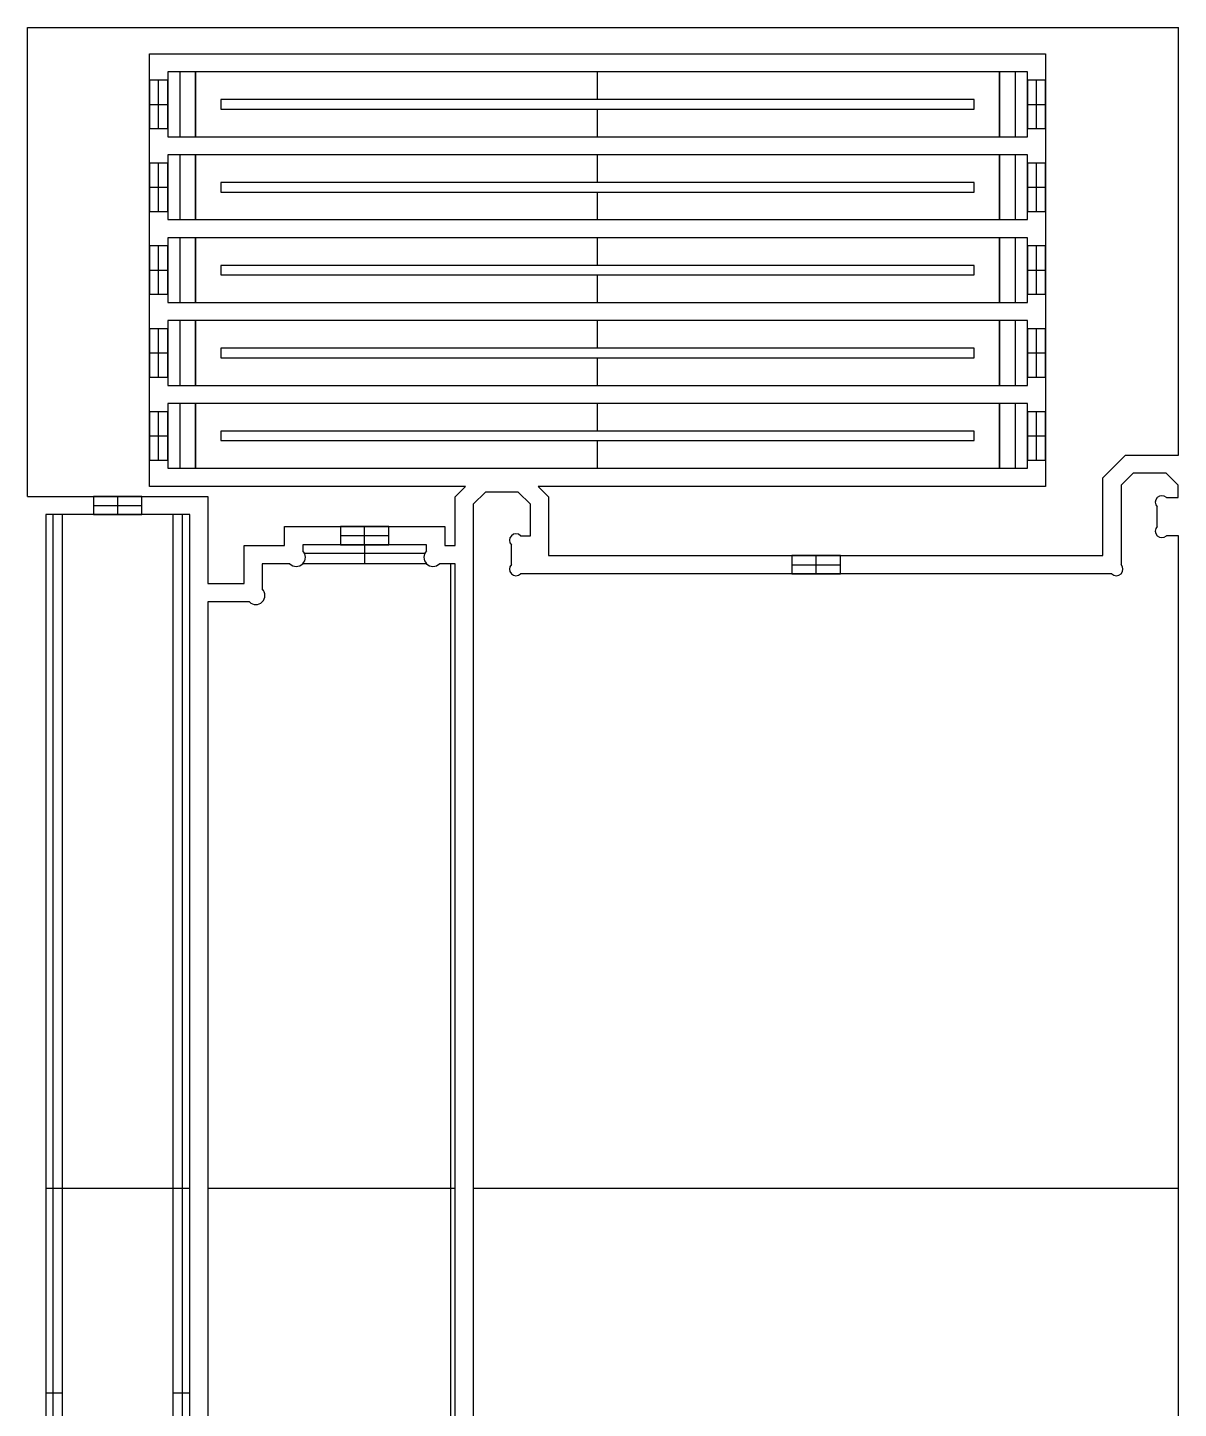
# Model space of a CAD drawing. Extents: x 0 to 96, y 0 to 48.
# Drawn here: x 0 to 23.78, y 19.45 to 48 of the extents above; entities that cross this region are included whole.
import ezdxf

# ---------------------------------------------------------------- set-up
doc = ezdxf.new("R2010")
doc.units = 0
doc.header["$MEASUREMENT"] = 0
doc.layers.add('3D_NESTING', color=18, linetype='CONTINUOUS')

msp = doc.modelspace()

# ---------------------------------------------------------------- linework, layer by layer
at = {"layer": '3D_NESTING'}
for p, q in [((0, 48), (0, 48, -0.738)), ((0, 48), (23.779, 48)), ((0, 48, -0.738), (23.779, 48, -0.738)), ((0, 38.308), (0, 48)), ((0, 38.308, -0.738), (0, 48, -0.738)), ((0, 38.308, -0.369), (0, 48, -0.369)), ((0, 48, -0.369), (23.779, 48, -0.369)), ((23.779, 48), (23.779, 48, -0.738)), ((23.779, 39.164), (23.779, 48)), ((23.779, 39.164, -0.738), (23.779, 48, -0.738)), ((23.779, 39.164, -0.369), (23.779, 48, -0.369)), ((2.52, 47.458), (2.52, 47.458, -0.738)), ((2.52, 38.515), (2.52, 47.458)), ((2.52, 47.458), (21.035, 47.458)), ((2.52, 47.458, -0.738), (21.035, 47.458, -0.738)), ((2.52, 46.913, -0.738), (2.52, 47.458, -0.738)), ((2.52, 38.515, -0.369), (2.52, 47.458, -0.369)), ((2.52, 47.458, -0.369), (21.035, 47.458, -0.369)), ((11.778, 47.458), (11.778, 47.458, -0.738)), ((21.035, 47.458), (21.035, 47.458, -0.738)), ((21.035, 47.458), (21.035, 38.515)), ((21.035, 47.458, -0.738), (21.035, 46.913, -0.738)), ((21.035, 47.458, -0.369), (21.035, 38.515, -0.369)), ((2.52, 46.913, -0.738), (2.52, 45.913, -0.738)), ((2.895, 46.913, -0.738), (2.52, 46.913, -0.738)), ((2.895, 46.913, -0.613), (2.52, 46.913, -0.613)), ((2.52, 46.913, -0.613), (2.52, 45.913, -0.613)), ((2.52, 46.913, -0.738), (2.52, 46.913, -0.613)), ((2.895, 46.913, -0.675), (2.52, 46.913, -0.675)), ((2.707, 46.913, -0.738), (2.707, 46.913, -0.613)), ((2.707, 45.913, -0.738), (2.707, 46.913, -0.738)), ((2.707, 45.913, -0.613), (2.707, 46.913, -0.613)), ((20.66, 47.083, -0.738), (2.895, 47.083, -0.738)), ((2.895, 47.083, -0.738), (2.895, 46.913, -0.738)), ((3.471, 47.083, -0.394), (2.895, 47.083, -0.394)), ((2.895, 47.083, -0.394), (2.895, 45.744, -0.394)), ((2.895, 47.083, -0.394), (2.895, 47.083, -0.738)), ((2.895, 46.913, -0.738), (2.895, 46.913, -0.613)), ((2.895, 45.913, -0.613), (2.895, 46.913, -0.613)), ((2.895, 45.913, -0.738), (2.895, 46.913, -0.738)), ((3.146, 47.083, -0.394), (3.146, 45.744, -0.394)), ((3.471, 47.083, -0.394), (3.471, 45.744, -0.394)), ((20.084, 47.083, -0.19), (3.471, 47.083, -0.19)), ((3.471, 45.744, -0.19), (3.471, 47.083, -0.19)), ((3.471, 47.083, -0.19), (3.471, 47.083, -0.394)), ((20.084, 47.083, -0.369), (3.471, 47.083, -0.369)), ((3.471, 47.083, -0.197), (3.471, 45.744, -0.197)), ((11.778, 47.083, -0.19), (11.778, 47.083, -0.738)), ((11.778, 46.512, -0.19), (11.778, 47.083, -0.19)), ((20.084, 47.083, -0.394), (20.084, 47.083, -0.19)), ((20.66, 47.083, -0.394), (20.084, 47.083, -0.394)), ((20.084, 45.744, -0.394), (20.084, 47.083, -0.394)), ((20.084, 47.083, -0.19), (20.084, 45.744, -0.19)), ((20.084, 45.744, -0.197), (20.084, 47.083, -0.197)), ((20.409, 47.083, -0.394), (20.409, 45.744, -0.394)), ((20.66, 45.744, -0.394), (20.66, 47.083, -0.394)), ((20.66, 47.083, -0.394), (20.66, 47.083, -0.738)), ((20.66, 46.913, -0.738), (20.66, 47.083, -0.738)), ((21.035, 46.913, -0.738), (20.66, 46.913, -0.738)), ((21.035, 46.913, -0.613), (20.66, 46.913, -0.613)), ((20.66, 46.913, -0.613), (20.66, 45.913, -0.613)), ((20.66, 46.913, -0.738), (20.66, 46.913, -0.613)), ((20.66, 46.913, -0.738), (20.66, 45.913, -0.738)), ((21.035, 46.913, -0.675), (20.66, 46.913, -0.675)), ((20.848, 46.913, -0.738), (20.848, 46.913, -0.613)), ((20.848, 45.913, -0.738), (20.848, 46.913, -0.738)), ((20.848, 45.913, -0.613), (20.848, 46.913, -0.613)), ((21.035, 45.913, -0.738), (21.035, 46.913, -0.738)), ((21.035, 46.913, -0.738), (21.035, 46.913, -0.613)), ((21.035, 45.913, -0.613), (21.035, 46.913, -0.613)), ((2.52, 46.413, -0.738), (2.895, 46.413, -0.738)), ((2.52, 46.413, -0.613), (2.895, 46.413, -0.613)), ((2.895, 46.413, -0.394), (2.895, 46.413, -0.613)), ((3.994, 46.512, -0.19), (3.994, 46.315, -0.19)), ((3.994, 46.512), (3.994, 46.512, -0.19)), ((19.561, 46.512, -0.19), (3.994, 46.512, -0.19)), ((3.994, 46.512), (3.994, 46.315)), ((19.561, 46.512), (3.994, 46.512)), ((3.994, 46.512, -0.095), (3.994, 46.315, -0.095)), ((19.561, 46.512, -0.095), (3.994, 46.512, -0.095)), ((3.994, 46.413), (3.994, 46.413, -0.19)), ((3.994, 46.315), (3.994, 46.315, -0.19)), ((3.994, 46.315, -0.19), (19.561, 46.315, -0.19)), ((3.994, 46.315), (19.561, 46.315)), ((3.994, 46.315, -0.095), (19.561, 46.315, -0.095)), ((11.778, 46.512), (11.778, 46.512, -0.19)), ((11.778, 46.315), (11.778, 46.315, -0.19)), ((11.778, 45.744, -0.19), (11.778, 46.315, -0.19)), ((19.561, 46.512), (19.561, 46.512, -0.19)), ((19.561, 46.315, -0.19), (19.561, 46.512, -0.19)), ((19.561, 46.315), (19.561, 46.512)), ((19.561, 46.315, -0.095), (19.561, 46.512, -0.095)), ((19.561, 46.413), (19.561, 46.413, -0.19)), ((19.561, 46.315), (19.561, 46.315, -0.19)), ((20.66, 46.413, -0.738), (21.035, 46.413, -0.738)), ((20.66, 46.413, -0.613), (21.035, 46.413, -0.613)), ((20.66, 46.413, -0.394), (20.66, 46.413, -0.613)), ((2.52, 45.2, -0.738), (2.52, 45.913, -0.738)), ((2.52, 45.913, -0.738), (2.895, 45.913, -0.738)), ((2.52, 45.913, -0.613), (2.895, 45.913, -0.613)), ((2.52, 45.913, -0.738), (2.52, 45.913, -0.613)), ((2.52, 45.913, -0.675), (2.895, 45.913, -0.675)), ((2.707, 45.913, -0.738), (2.707, 45.913, -0.613)), ((2.895, 45.913, -0.738), (2.895, 45.913, -0.613)), ((2.895, 45.913, -0.738), (2.895, 45.744, -0.738)), ((2.895, 45.744, -0.738), (20.66, 45.744, -0.738)), ((2.895, 45.744, -0.394), (3.471, 45.744, -0.394)), ((2.895, 45.744, -0.394), (2.895, 45.744, -0.738)), ((3.471, 45.744, -0.394), (3.471, 45.744, -0.19)), ((3.471, 45.744, -0.19), (20.084, 45.744, -0.19)), ((3.471, 45.744, -0.369), (20.084, 45.744, -0.369)), ((11.778, 45.744, -0.19), (11.778, 45.744, -0.738)), ((20.084, 45.744, -0.394), (20.66, 45.744, -0.394)), ((20.084, 45.744, -0.19), (20.084, 45.744, -0.394)), ((20.66, 45.744, -0.738), (20.66, 45.913, -0.738)), ((20.66, 45.913, -0.738), (21.035, 45.913, -0.738)), ((20.66, 45.913, -0.613), (21.035, 45.913, -0.613)), ((20.66, 45.913, -0.738), (20.66, 45.913, -0.613)), ((20.66, 45.913, -0.675), (21.035, 45.913, -0.675)), ((20.66, 45.744, -0.394), (20.66, 45.744, -0.738)), ((20.848, 45.913, -0.738), (20.848, 45.913, -0.613)), ((21.035, 45.913, -0.738), (21.035, 45.913, -0.613)), ((21.035, 45.913, -0.738), (21.035, 45.2, -0.738)), ((2.52, 45.2, -0.738), (2.52, 44.2, -0.738)), ((2.895, 45.2, -0.738), (2.52, 45.2, -0.738)), ((2.895, 45.2, -0.613), (2.52, 45.2, -0.613)), ((2.52, 45.2, -0.613), (2.52, 44.2, -0.613)), ((2.52, 45.2, -0.738), (2.52, 45.2, -0.613)), ((2.895, 45.2, -0.675), (2.52, 45.2, -0.675)), ((2.707, 45.2, -0.738), (2.707, 45.2, -0.613)), ((2.707, 44.2, -0.738), (2.707, 45.2, -0.738)), ((2.707, 44.2, -0.613), (2.707, 45.2, -0.613)), ((20.66, 45.369, -0.738), (2.895, 45.369, -0.738)), ((2.895, 45.369, -0.738), (2.895, 45.2, -0.738)), ((3.471, 45.369, -0.394), (2.895, 45.369, -0.394)), ((2.895, 45.369, -0.394), (2.895, 44.03, -0.394)), ((2.895, 45.369, -0.394), (2.895, 45.369, -0.738)), ((2.895, 45.2, -0.738), (2.895, 45.2, -0.613)), ((2.895, 44.2, -0.613), (2.895, 45.2, -0.613)), ((2.895, 44.2, -0.738), (2.895, 45.2, -0.738)), ((3.146, 45.369, -0.394), (3.146, 44.03, -0.394)), ((3.471, 45.369, -0.394), (3.471, 44.03, -0.394)), ((20.084, 45.369, -0.19), (3.471, 45.369, -0.19)), ((3.471, 44.03, -0.19), (3.471, 45.369, -0.19)), ((3.471, 45.369, -0.19), (3.471, 45.369, -0.394)), ((20.084, 45.369, -0.369), (3.471, 45.369, -0.369)), ((3.471, 45.369, -0.197), (3.471, 44.03, -0.197)), ((11.778, 45.369, -0.19), (11.778, 45.369, -0.738)), ((11.778, 44.798, -0.19), (11.778, 45.369, -0.19)), ((20.084, 45.369, -0.394), (20.084, 45.369, -0.19)), ((20.66, 45.369, -0.394), (20.084, 45.369, -0.394)), ((20.084, 44.03, -0.394), (20.084, 45.369, -0.394)), ((20.084, 45.369, -0.19), (20.084, 44.03, -0.19)), ((20.084, 44.03, -0.197), (20.084, 45.369, -0.197)), ((20.409, 45.369, -0.394), (20.409, 44.03, -0.394)), ((20.66, 44.03, -0.394), (20.66, 45.369, -0.394)), ((20.66, 45.369, -0.394), (20.66, 45.369, -0.738)), ((20.66, 45.2, -0.738), (20.66, 45.369, -0.738)), ((21.035, 45.2, -0.738), (20.66, 45.2, -0.738)), ((21.035, 45.2, -0.613), (20.66, 45.2, -0.613)), ((20.66, 45.2, -0.613), (20.66, 44.2, -0.613)), ((20.66, 45.2, -0.738), (20.66, 45.2, -0.613)), ((20.66, 45.2, -0.738), (20.66, 44.2, -0.738)), ((21.035, 45.2, -0.675), (20.66, 45.2, -0.675)), ((20.848, 45.2, -0.738), (20.848, 45.2, -0.613)), ((20.848, 44.2, -0.738), (20.848, 45.2, -0.738)), ((20.848, 44.2, -0.613), (20.848, 45.2, -0.613)), ((21.035, 44.2, -0.738), (21.035, 45.2, -0.738)), ((21.035, 45.2, -0.738), (21.035, 45.2, -0.613)), ((21.035, 44.2, -0.613), (21.035, 45.2, -0.613)), ((2.52, 44.7, -0.738), (2.895, 44.7, -0.738)), ((2.52, 44.7, -0.613), (2.895, 44.7, -0.613)), ((2.895, 44.7, -0.394), (2.895, 44.7, -0.613)), ((3.994, 44.798, -0.19), (3.994, 44.601, -0.19)), ((3.994, 44.798), (3.994, 44.798, -0.19)), ((19.561, 44.798, -0.19), (3.994, 44.798, -0.19)), ((3.994, 44.798), (3.994, 44.601)), ((19.561, 44.798), (3.994, 44.798)), ((3.994, 44.798, -0.095), (3.994, 44.601, -0.095)), ((19.561, 44.798, -0.095), (3.994, 44.798, -0.095)), ((3.994, 44.7), (3.994, 44.7, -0.19)), ((3.994, 44.601), (3.994, 44.601, -0.19)), ((3.994, 44.601, -0.19), (19.561, 44.601, -0.19)), ((3.994, 44.601), (19.561, 44.601)), ((3.994, 44.601, -0.095), (19.561, 44.601, -0.095)), ((11.778, 44.798), (11.778, 44.798, -0.19)), ((11.778, 44.601), (11.778, 44.601, -0.19)), ((11.778, 44.03, -0.19), (11.778, 44.601, -0.19)), ((19.561, 44.798), (19.561, 44.798, -0.19)), ((19.561, 44.601, -0.19), (19.561, 44.798, -0.19)), ((19.561, 44.601), (19.561, 44.798)), ((19.561, 44.601, -0.095), (19.561, 44.798, -0.095)), ((19.561, 44.7), (19.561, 44.7, -0.19)), ((19.561, 44.601), (19.561, 44.601, -0.19)), ((20.66, 44.7, -0.738), (21.035, 44.7, -0.738)), ((20.66, 44.7, -0.613), (21.035, 44.7, -0.613)), ((20.66, 44.7, -0.394), (20.66, 44.7, -0.613)), ((2.52, 43.486, -0.738), (2.52, 44.2, -0.738)), ((2.52, 44.2, -0.738), (2.895, 44.2, -0.738)), ((2.52, 44.2, -0.613), (2.895, 44.2, -0.613)), ((2.52, 44.2, -0.738), (2.52, 44.2, -0.613)), ((2.52, 44.2, -0.675), (2.895, 44.2, -0.675)), ((2.707, 44.2, -0.738), (2.707, 44.2, -0.613)), ((2.895, 44.2, -0.738), (2.895, 44.2, -0.613)), ((2.895, 44.2, -0.738), (2.895, 44.03, -0.738)), ((2.895, 44.03, -0.738), (20.66, 44.03, -0.738)), ((2.895, 44.03, -0.394), (3.471, 44.03, -0.394)), ((2.895, 44.03, -0.394), (2.895, 44.03, -0.738)), ((3.471, 44.03, -0.394), (3.471, 44.03, -0.19)), ((3.471, 44.03, -0.19), (20.084, 44.03, -0.19)), ((3.471, 44.03, -0.369), (20.084, 44.03, -0.369)), ((11.778, 44.03, -0.19), (11.778, 44.03, -0.738)), ((20.084, 44.03, -0.394), (20.66, 44.03, -0.394)), ((20.084, 44.03, -0.19), (20.084, 44.03, -0.394)), ((20.66, 44.03, -0.738), (20.66, 44.2, -0.738)), ((20.66, 44.2, -0.738), (21.035, 44.2, -0.738)), ((20.66, 44.2, -0.613), (21.035, 44.2, -0.613)), ((20.66, 44.2, -0.738), (20.66, 44.2, -0.613)), ((20.66, 44.2, -0.675), (21.035, 44.2, -0.675)), ((20.66, 44.03, -0.394), (20.66, 44.03, -0.738)), ((20.848, 44.2, -0.738), (20.848, 44.2, -0.613)), ((21.035, 44.2, -0.738), (21.035, 44.2, -0.613)), ((21.035, 44.2, -0.738), (21.035, 43.486, -0.738)), ((2.52, 43.486, -0.738), (2.52, 42.486, -0.738)), ((2.895, 43.486, -0.738), (2.52, 43.486, -0.738)), ((2.895, 43.486, -0.613), (2.52, 43.486, -0.613)), ((2.52, 43.486, -0.613), (2.52, 42.486, -0.613)), ((2.52, 43.486, -0.738), (2.52, 43.486, -0.613)), ((2.895, 43.486, -0.675), (2.52, 43.486, -0.675)), ((2.707, 43.486, -0.738), (2.707, 43.486, -0.613)), ((2.707, 42.486, -0.738), (2.707, 43.486, -0.738)), ((2.707, 42.486, -0.613), (2.707, 43.486, -0.613)), ((20.66, 43.655, -0.738), (2.895, 43.655, -0.738)), ((2.895, 43.655, -0.738), (2.895, 43.486, -0.738)), ((3.471, 43.655, -0.394), (2.895, 43.655, -0.394)), ((2.895, 43.655, -0.394), (2.895, 42.317, -0.394)), ((2.895, 43.655, -0.394), (2.895, 43.655, -0.738)), ((2.895, 43.486, -0.738), (2.895, 43.486, -0.613)), ((2.895, 42.486, -0.613), (2.895, 43.486, -0.613)), ((2.895, 42.486, -0.738), (2.895, 43.486, -0.738)), ((3.146, 43.655, -0.394), (3.146, 42.317, -0.394)), ((3.471, 43.655, -0.394), (3.471, 42.317, -0.394)), ((20.084, 43.655, -0.19), (3.471, 43.655, -0.19)), ((3.471, 42.317, -0.19), (3.471, 43.655, -0.19)), ((3.471, 43.655, -0.19), (3.471, 43.655, -0.394)), ((20.084, 43.655, -0.369), (3.471, 43.655, -0.369)), ((3.471, 43.655, -0.197), (3.471, 42.317, -0.197)), ((11.778, 43.655, -0.19), (11.778, 43.655, -0.738)), ((11.778, 43.085, -0.19), (11.778, 43.655, -0.19)), ((20.084, 43.655, -0.394), (20.084, 43.655, -0.19)), ((20.66, 43.655, -0.394), (20.084, 43.655, -0.394)), ((20.084, 42.317, -0.394), (20.084, 43.655, -0.394)), ((20.084, 43.655, -0.19), (20.084, 42.317, -0.19)), ((20.084, 42.317, -0.197), (20.084, 43.655, -0.197)), ((20.409, 43.655, -0.394), (20.409, 42.317, -0.394)), ((20.66, 42.317, -0.394), (20.66, 43.655, -0.394)), ((20.66, 43.655, -0.394), (20.66, 43.655, -0.738)), ((20.66, 43.486, -0.738), (20.66, 43.655, -0.738)), ((21.035, 43.486, -0.738), (20.66, 43.486, -0.738)), ((21.035, 43.486, -0.613), (20.66, 43.486, -0.613)), ((20.66, 43.486, -0.613), (20.66, 42.486, -0.613)), ((20.66, 43.486, -0.738), (20.66, 43.486, -0.613)), ((20.66, 43.486, -0.738), (20.66, 42.486, -0.738)), ((21.035, 43.486, -0.675), (20.66, 43.486, -0.675)), ((20.848, 43.486, -0.738), (20.848, 43.486, -0.613)), ((20.848, 42.486, -0.738), (20.848, 43.486, -0.738)), ((20.848, 42.486, -0.613), (20.848, 43.486, -0.613)), ((21.035, 42.486, -0.738), (21.035, 43.486, -0.738)), ((21.035, 43.486, -0.738), (21.035, 43.486, -0.613)), ((21.035, 42.486, -0.613), (21.035, 43.486, -0.613)), ((23.779, 43.582), (23.779, 43.582, -0.738)), ((2.52, 42.986), (2.52, 42.986, -0.613)), ((2.52, 42.986, -0.738), (2.895, 42.986, -0.738)), ((2.52, 42.986, -0.613), (2.895, 42.986, -0.613)), ((2.895, 42.986, -0.394), (2.895, 42.986, -0.613)), ((3.994, 43.085, -0.19), (3.994, 42.888, -0.19)), ((3.994, 43.085), (3.994, 43.085, -0.19)), ((19.561, 43.085, -0.19), (3.994, 43.085, -0.19)), ((3.994, 43.085), (3.994, 42.888)), ((19.561, 43.085), (3.994, 43.085)), ((3.994, 43.085, -0.095), (3.994, 42.888, -0.095)), ((19.561, 43.085, -0.095), (3.994, 43.085, -0.095)), ((3.994, 42.986), (3.994, 42.986, -0.19)), ((3.994, 42.888), (3.994, 42.888, -0.19)), ((3.994, 42.888, -0.19), (19.561, 42.888, -0.19)), ((3.994, 42.888), (19.561, 42.888)), ((3.994, 42.888, -0.095), (19.561, 42.888, -0.095)), ((11.778, 43.085), (11.778, 43.085, -0.19)), ((11.778, 42.888), (11.778, 42.888, -0.19)), ((11.778, 42.317, -0.19), (11.778, 42.888, -0.19)), ((19.561, 43.085), (19.561, 43.085, -0.19)), ((19.561, 42.888, -0.19), (19.561, 43.085, -0.19)), ((19.561, 42.888), (19.561, 43.085)), ((19.561, 42.888, -0.095), (19.561, 43.085, -0.095)), ((19.561, 42.986), (19.561, 42.986, -0.19)), ((19.561, 42.888), (19.561, 42.888, -0.19)), ((20.66, 42.986, -0.738), (21.035, 42.986, -0.738)), ((20.66, 42.986, -0.613), (21.035, 42.986, -0.613)), ((20.66, 42.986, -0.394), (20.66, 42.986, -0.613)), ((21.035, 42.986), (21.035, 42.986, -0.613)), ((2.52, 41.773, -0.738), (2.52, 42.486, -0.738)), ((2.52, 42.486, -0.738), (2.895, 42.486, -0.738)), ((2.52, 42.486, -0.613), (2.895, 42.486, -0.613)), ((2.52, 42.486, -0.738), (2.52, 42.486, -0.613)), ((2.52, 42.486, -0.675), (2.895, 42.486, -0.675)), ((2.707, 42.486, -0.738), (2.707, 42.486, -0.613)), ((2.895, 42.486, -0.738), (2.895, 42.486, -0.613)), ((2.895, 42.486, -0.738), (2.895, 42.317, -0.738)), ((2.895, 42.317, -0.738), (20.66, 42.317, -0.738)), ((2.895, 42.317, -0.394), (3.471, 42.317, -0.394)), ((2.895, 42.317, -0.394), (2.895, 42.317, -0.738)), ((3.471, 42.317, -0.394), (3.471, 42.317, -0.19)), ((3.471, 42.317, -0.19), (20.084, 42.317, -0.19)), ((3.471, 42.317, -0.369), (20.084, 42.317, -0.369)), ((11.778, 42.317, -0.19), (11.778, 42.317, -0.738)), ((20.084, 42.317, -0.394), (20.66, 42.317, -0.394)), ((20.084, 42.317, -0.19), (20.084, 42.317, -0.394)), ((20.66, 42.317, -0.738), (20.66, 42.486, -0.738)), ((20.66, 42.486, -0.738), (21.035, 42.486, -0.738)), ((20.66, 42.486, -0.613), (21.035, 42.486, -0.613)), ((20.66, 42.486, -0.738), (20.66, 42.486, -0.613)), ((20.66, 42.486, -0.675), (21.035, 42.486, -0.675)), ((20.66, 42.317, -0.394), (20.66, 42.317, -0.738)), ((20.848, 42.486, -0.738), (20.848, 42.486, -0.613)), ((21.035, 42.486, -0.738), (21.035, 42.486, -0.613)), ((21.035, 42.486, -0.738), (21.035, 41.773, -0.738)), ((2.52, 41.773, -0.738), (2.52, 40.773, -0.738)), ((2.895, 41.773, -0.738), (2.52, 41.773, -0.738)), ((2.895, 41.773, -0.613), (2.52, 41.773, -0.613)), ((2.52, 41.773, -0.613), (2.52, 40.773, -0.613)), ((2.52, 41.773, -0.738), (2.52, 41.773, -0.613)), ((2.895, 41.773, -0.675), (2.52, 41.773, -0.675)), ((2.707, 41.773, -0.738), (2.707, 41.773, -0.613)), ((2.707, 40.773, -0.738), (2.707, 41.773, -0.738)), ((2.707, 40.773, -0.613), (2.707, 41.773, -0.613)), ((20.66, 41.942, -0.738), (2.895, 41.942, -0.738)), ((2.895, 41.942, -0.738), (2.895, 41.773, -0.738)), ((3.471, 41.942, -0.394), (2.895, 41.942, -0.394)), ((2.895, 41.942, -0.394), (2.895, 40.603, -0.394)), ((2.895, 41.942, -0.394), (2.895, 41.942, -0.738)), ((2.895, 41.773, -0.738), (2.895, 41.773, -0.613)), ((2.895, 40.773, -0.613), (2.895, 41.773, -0.613)), ((2.895, 40.773, -0.738), (2.895, 41.773, -0.738)), ((3.146, 41.942, -0.394), (3.146, 40.603, -0.394)), ((3.471, 41.942, -0.394), (3.471, 40.603, -0.394)), ((20.084, 41.942, -0.19), (3.471, 41.942, -0.19)), ((3.471, 40.603, -0.19), (3.471, 41.942, -0.19)), ((3.471, 41.942, -0.19), (3.471, 41.942, -0.394)), ((20.084, 41.942, -0.369), (3.471, 41.942, -0.369)), ((3.471, 41.942, -0.197), (3.471, 40.603, -0.197)), ((11.778, 41.942, -0.19), (11.778, 41.942, -0.738)), ((11.778, 41.371, -0.19), (11.778, 41.942, -0.19)), ((20.084, 41.942, -0.394), (20.084, 41.942, -0.19)), ((20.66, 41.942, -0.394), (20.084, 41.942, -0.394)), ((20.084, 40.603, -0.394), (20.084, 41.942, -0.394)), ((20.084, 41.942, -0.19), (20.084, 40.603, -0.19)), ((20.084, 40.603, -0.197), (20.084, 41.942, -0.197)), ((20.409, 41.942, -0.394), (20.409, 40.603, -0.394)), ((20.66, 40.603, -0.394), (20.66, 41.942, -0.394)), ((20.66, 41.942, -0.394), (20.66, 41.942, -0.738)), ((20.66, 41.773, -0.738), (20.66, 41.942, -0.738)), ((21.035, 41.773, -0.738), (20.66, 41.773, -0.738)), ((21.035, 41.773, -0.613), (20.66, 41.773, -0.613)), ((20.66, 41.773, -0.613), (20.66, 40.773, -0.613)), ((20.66, 41.773, -0.738), (20.66, 41.773, -0.613)), ((20.66, 41.773, -0.738), (20.66, 40.773, -0.738)), ((21.035, 41.773, -0.675), (20.66, 41.773, -0.675)), ((20.848, 41.773, -0.738), (20.848, 41.773, -0.613)), ((20.848, 40.773, -0.738), (20.848, 41.773, -0.738)), ((20.848, 40.773, -0.613), (20.848, 41.773, -0.613)), ((21.035, 40.773, -0.738), (21.035, 41.773, -0.738)), ((21.035, 41.773, -0.738), (21.035, 41.773, -0.613)), ((21.035, 40.773, -0.613), (21.035, 41.773, -0.613)), ((2.52, 41.273, -0.738), (2.895, 41.273, -0.738)), ((2.52, 41.273, -0.613), (2.895, 41.273, -0.613)), ((2.895, 41.273, -0.394), (2.895, 41.273, -0.613)), ((3.994, 41.371, -0.19), (3.994, 41.174, -0.19)), ((3.994, 41.371), (3.994, 41.371, -0.19)), ((19.561, 41.371, -0.19), (3.994, 41.371, -0.19)), ((3.994, 41.371), (3.994, 41.174)), ((19.561, 41.371), (3.994, 41.371)), ((3.994, 41.371, -0.095), (3.994, 41.174, -0.095)), ((19.561, 41.371, -0.095), (3.994, 41.371, -0.095)), ((3.994, 41.273), (3.994, 41.273, -0.19)), ((3.994, 41.174), (3.994, 41.174, -0.19)), ((3.994, 41.174, -0.19), (19.561, 41.174, -0.19)), ((3.994, 41.174), (19.561, 41.174)), ((3.994, 41.174, -0.095), (19.561, 41.174, -0.095)), ((11.778, 41.371), (11.778, 41.371, -0.19)), ((11.778, 41.174), (11.778, 41.174, -0.19)), ((11.778, 40.603, -0.19), (11.778, 41.174, -0.19)), ((19.561, 41.371), (19.561, 41.371, -0.19)), ((19.561, 41.174, -0.19), (19.561, 41.371, -0.19)), ((19.561, 41.174), (19.561, 41.371)), ((19.561, 41.174, -0.095), (19.561, 41.371, -0.095)), ((19.561, 41.273), (19.561, 41.273, -0.19)), ((19.561, 41.174), (19.561, 41.174, -0.19)), ((20.66, 41.273, -0.738), (21.035, 41.273, -0.738)), ((20.66, 41.273, -0.613), (21.035, 41.273, -0.613)), ((20.66, 41.273, -0.394), (20.66, 41.273, -0.613)), ((2.52, 40.059, -0.738), (2.52, 40.773, -0.738)), ((2.52, 40.773, -0.738), (2.895, 40.773, -0.738)), ((2.52, 40.773, -0.613), (2.895, 40.773, -0.613)), ((2.52, 40.773, -0.738), (2.52, 40.773, -0.613)), ((2.52, 40.773, -0.675), (2.895, 40.773, -0.675)), ((2.707, 40.773, -0.738), (2.707, 40.773, -0.613)), ((2.895, 40.773, -0.738), (2.895, 40.773, -0.613)), ((2.895, 40.773, -0.738), (2.895, 40.603, -0.738)), ((2.895, 40.603, -0.738), (20.66, 40.603, -0.738)), ((2.895, 40.603, -0.394), (3.471, 40.603, -0.394)), ((2.895, 40.603, -0.394), (2.895, 40.603, -0.738)), ((3.471, 40.603, -0.394), (3.471, 40.603, -0.19)), ((3.471, 40.603, -0.19), (20.084, 40.603, -0.19)), ((3.471, 40.603, -0.369), (20.084, 40.603, -0.369)), ((11.778, 40.603, -0.19), (11.778, 40.603, -0.738)), ((20.084, 40.603, -0.394), (20.66, 40.603, -0.394)), ((20.084, 40.603, -0.19), (20.084, 40.603, -0.394)), ((20.66, 40.603, -0.738), (20.66, 40.773, -0.738)), ((20.66, 40.773, -0.738), (21.035, 40.773, -0.738)), ((20.66, 40.773, -0.613), (21.035, 40.773, -0.613)), ((20.66, 40.773, -0.738), (20.66, 40.773, -0.613)), ((20.66, 40.773, -0.675), (21.035, 40.773, -0.675)), ((20.66, 40.603, -0.394), (20.66, 40.603, -0.738)), ((20.848, 40.773, -0.738), (20.848, 40.773, -0.613)), ((21.035, 40.773, -0.738), (21.035, 40.773, -0.613)), ((21.035, 40.773, -0.738), (21.035, 40.059, -0.738)), ((2.52, 40.059, -0.738), (2.52, 39.059, -0.738)), ((2.895, 40.059, -0.738), (2.52, 40.059, -0.738)), ((2.895, 40.059, -0.613), (2.52, 40.059, -0.613)), ((2.52, 40.059, -0.613), (2.52, 39.059, -0.613)), ((2.52, 40.059, -0.738), (2.52, 40.059, -0.613)), ((2.895, 40.059, -0.675), (2.52, 40.059, -0.675)), ((2.707, 40.059, -0.738), (2.707, 40.059, -0.613)), ((2.707, 39.059, -0.738), (2.707, 40.059, -0.738)), ((2.707, 39.059, -0.613), (2.707, 40.059, -0.613)), ((20.66, 40.228, -0.738), (2.895, 40.228, -0.738)), ((2.895, 40.228, -0.738), (2.895, 40.059, -0.738)), ((3.471, 40.228, -0.394), (2.895, 40.228, -0.394)), ((2.895, 40.228, -0.394), (2.895, 38.89, -0.394)), ((2.895, 40.228, -0.394), (2.895, 40.228, -0.738)), ((2.895, 40.059, -0.738), (2.895, 40.059, -0.613)), ((2.895, 39.059, -0.613), (2.895, 40.059, -0.613)), ((2.895, 39.059, -0.738), (2.895, 40.059, -0.738)), ((3.146, 40.228, -0.394), (3.146, 38.89, -0.394)), ((3.471, 40.228, -0.394), (3.471, 38.89, -0.394)), ((20.084, 40.228, -0.19), (3.471, 40.228, -0.19)), ((3.471, 38.89, -0.19), (3.471, 40.228, -0.19)), ((3.471, 40.228, -0.19), (3.471, 40.228, -0.394)), ((20.084, 40.228, -0.369), (3.471, 40.228, -0.369)), ((3.471, 40.228, -0.197), (3.471, 38.89, -0.197)), ((11.778, 40.228, -0.19), (11.778, 40.228, -0.738)), ((11.778, 39.658, -0.19), (11.778, 40.228, -0.19)), ((20.084, 40.228, -0.394), (20.084, 40.228, -0.19)), ((20.66, 40.228, -0.394), (20.084, 40.228, -0.394)), ((20.084, 38.89, -0.394), (20.084, 40.228, -0.394)), ((20.084, 40.228, -0.19), (20.084, 38.89, -0.19)), ((20.084, 38.89, -0.197), (20.084, 40.228, -0.197)), ((20.409, 40.228, -0.394), (20.409, 38.89, -0.394)), ((20.66, 38.89, -0.394), (20.66, 40.228, -0.394)), ((20.66, 40.228, -0.394), (20.66, 40.228, -0.738)), ((20.66, 40.059, -0.738), (20.66, 40.228, -0.738)), ((21.035, 40.059, -0.738), (20.66, 40.059, -0.738)), ((21.035, 40.059, -0.613), (20.66, 40.059, -0.613)), ((20.66, 40.059, -0.613), (20.66, 39.059, -0.613)), ((20.66, 40.059, -0.738), (20.66, 40.059, -0.613)), ((20.66, 40.059, -0.738), (20.66, 39.059, -0.738)), ((21.035, 40.059, -0.675), (20.66, 40.059, -0.675)), ((20.848, 40.059, -0.738), (20.848, 40.059, -0.613)), ((20.848, 39.059, -0.738), (20.848, 40.059, -0.738)), ((20.848, 39.059, -0.613), (20.848, 40.059, -0.613)), ((21.035, 39.059, -0.738), (21.035, 40.059, -0.738)), ((21.035, 40.059, -0.738), (21.035, 40.059, -0.613)), ((21.035, 39.059, -0.613), (21.035, 40.059, -0.613)), ((2.52, 39.559, -0.738), (2.895, 39.559, -0.738)), ((2.52, 39.559, -0.613), (2.895, 39.559, -0.613)), ((2.895, 39.559, -0.394), (2.895, 39.559, -0.613)), ((3.994, 39.658, -0.19), (3.994, 39.461, -0.19)), ((3.994, 39.658), (3.994, 39.658, -0.19)), ((19.561, 39.658, -0.19), (3.994, 39.658, -0.19)), ((3.994, 39.658), (3.994, 39.461)), ((19.561, 39.658), (3.994, 39.658)), ((3.994, 39.658, -0.095), (3.994, 39.461, -0.095)), ((19.561, 39.658, -0.095), (3.994, 39.658, -0.095)), ((3.994, 39.559), (3.994, 39.559, -0.19)), ((3.994, 39.461), (3.994, 39.461, -0.19)), ((3.994, 39.461, -0.19), (19.561, 39.461, -0.19)), ((3.994, 39.461), (19.561, 39.461)), ((3.994, 39.461, -0.095), (19.561, 39.461, -0.095)), ((11.778, 39.658), (11.778, 39.658, -0.19)), ((11.778, 39.461), (11.778, 39.461, -0.19)), ((11.778, 38.89, -0.19), (11.778, 39.461, -0.19)), ((19.561, 39.658), (19.561, 39.658, -0.19)), ((19.561, 39.461, -0.19), (19.561, 39.658, -0.19)), ((19.561, 39.461), (19.561, 39.658)), ((19.561, 39.461, -0.095), (19.561, 39.658, -0.095)), ((19.561, 39.559), (19.561, 39.559, -0.19)), ((19.561, 39.461), (19.561, 39.461, -0.19)), ((20.66, 39.559, -0.738), (21.035, 39.559, -0.738)), ((20.66, 39.559, -0.613), (21.035, 39.559, -0.613)), ((20.66, 39.559, -0.394), (20.66, 39.559, -0.613)), ((22.219, 38.694), (22.689, 39.164)), ((22.219, 38.694, -0.738), (22.689, 39.164, -0.738)), ((22.219, 38.694, -0.369), (22.689, 39.164, -0.369)), ((22.689, 39.164), (22.689, 39.164, -0.738)), ((22.689, 39.164), (23.779, 39.164)), ((22.689, 39.164, -0.738), (23.779, 39.164, -0.738)), ((22.689, 39.164, -0.369), (23.779, 39.164, -0.369)), ((23.234, 39.164), (23.234, 39.164, -0.738)), ((23.779, 39.164), (23.779, 39.164, -0.738)), ((2.52, 38.515, -0.738), (2.52, 39.059, -0.738)), ((2.52, 39.059, -0.738), (2.895, 39.059, -0.738)), ((2.52, 39.059, -0.613), (2.895, 39.059, -0.613)), ((2.52, 39.059, -0.738), (2.52, 39.059, -0.613)), ((2.52, 39.059, -0.675), (2.895, 39.059, -0.675)), ((2.707, 39.059, -0.738), (2.707, 39.059, -0.613)), ((2.895, 39.059, -0.738), (2.895, 39.059, -0.613)), ((2.895, 39.059, -0.738), (2.895, 38.89, -0.738)), ((2.895, 38.89, -0.738), (20.66, 38.89, -0.738)), ((2.895, 38.89, -0.394), (3.471, 38.89, -0.394)), ((2.895, 38.89, -0.394), (2.895, 38.89, -0.738)), ((3.471, 38.89, -0.394), (3.471, 38.89, -0.19)), ((3.471, 38.89, -0.19), (20.084, 38.89, -0.19)), ((3.471, 38.89, -0.369), (20.084, 38.89, -0.369)), ((11.778, 38.89, -0.19), (11.778, 38.89, -0.738)), ((20.084, 38.89, -0.394), (20.66, 38.89, -0.394)), ((20.084, 38.89, -0.19), (20.084, 38.89, -0.394)), ((20.66, 38.89, -0.738), (20.66, 39.059, -0.738)), ((20.66, 39.059, -0.738), (21.035, 39.059, -0.738)), ((20.66, 39.059, -0.613), (21.035, 39.059, -0.613)), ((20.66, 39.059, -0.738), (20.66, 39.059, -0.613)), ((20.66, 39.059, -0.675), (21.035, 39.059, -0.675)), ((20.66, 38.89, -0.394), (20.66, 38.89, -0.738)), ((20.848, 39.059, -0.738), (20.848, 39.059, -0.613)), ((21.035, 39.059, -0.738), (21.035, 39.059, -0.613)), ((21.035, 39.059, -0.738), (21.035, 38.515, -0.738)), ((22.454, 38.929), (22.454, 38.929, -0.738)), ((22.219, 38.694), (22.219, 38.694, -0.738)), ((22.219, 37.083), (22.219, 38.694)), ((22.219, 37.083, -0.738), (22.219, 38.694, -0.738)), ((22.219, 37.083, -0.369), (22.219, 38.694, -0.369)), ((22.844, 38.789), (22.594, 38.539)), ((22.844, 38.789, -0.738), (22.594, 38.539, -0.738)), ((22.844, 38.789, -0.369), (22.594, 38.539, -0.369)), ((22.594, 38.539), (22.594, 38.539, -0.738)), ((22.594, 38.539), (22.594, 36.899)), ((22.594, 38.539, -0.738), (22.594, 36.899, -0.738)), ((22.594, 38.539, -0.369), (22.594, 36.899, -0.369)), ((22.719, 38.664), (22.719, 38.664, -0.738)), ((22.844, 38.789), (22.844, 38.789, -0.738)), ((23.526, 38.789), (22.844, 38.789)), ((23.526, 38.789, -0.738), (22.844, 38.789, -0.738)), ((23.526, 38.789, -0.369), (22.844, 38.789, -0.369)), ((23.185, 38.789), (23.185, 38.789, -0.738)), ((23.776, 38.539), (23.526, 38.789)), ((23.526, 38.789), (23.526, 38.789, -0.738)), ((23.776, 38.539, -0.738), (23.526, 38.789, -0.738)), ((23.776, 38.539, -0.369), (23.526, 38.789, -0.369)), ((23.651, 38.664), (23.651, 38.664, -0.738)), ((23.776, 38.539), (23.776, 38.539, -0.738)), ((23.776, 38.283), (23.776, 38.539)), ((23.776, 38.283, -0.738), (23.776, 38.539, -0.738)), ((23.776, 38.283, -0.369), (23.776, 38.539, -0.369)), ((0, 38.308), (0, 38.308, -0.738)), ((0, 38.308), (3.726, 38.308)), ((0, 38.308, -0.738), (1.363, 38.308, -0.738)), ((0, 38.308, -0.369), (3.726, 38.308, -0.369)), ((2.363, 38.308, -0.738), (1.363, 38.308, -0.738)), ((1.363, 38.308, -0.738), (1.363, 37.933, -0.738)), ((1.363, 38.308, -0.613), (1.363, 37.933, -0.613)), ((1.363, 38.308, -0.738), (1.363, 38.308, -0.613)), ((2.363, 38.308, -0.613), (1.363, 38.308, -0.613)), ((1.363, 38.308, -0.675), (1.363, 37.933, -0.675)), ((1.863, 38.308), (1.863, 38.308, -0.613)), ((1.863, 37.933, -0.738), (1.863, 38.308, -0.738)), ((1.863, 37.933, -0.613), (1.863, 38.308, -0.613)), ((2.363, 37.933, -0.738), (2.363, 38.308, -0.738)), ((2.363, 37.933, -0.613), (2.363, 38.308, -0.613)), ((2.363, 38.308, -0.738), (2.363, 38.308, -0.613)), ((2.363, 38.308, -0.738), (3.726, 38.308, -0.738)), ((2.363, 37.933, -0.675), (2.363, 38.308, -0.675)), ((2.52, 38.515), (2.52, 38.515, -0.738)), ((9.048, 38.515), (2.52, 38.515)), ((9.048, 38.515, -0.738), (2.52, 38.515, -0.738)), ((9.048, 38.515, -0.369), (2.52, 38.515, -0.369)), ((3.726, 38.308), (3.726, 38.308, -0.738)), ((3.726, 38.308), (3.726, 36.504)), ((3.726, 38.308, -0.738), (3.726, 36.504, -0.738)), ((3.726, 38.308, -0.369), (3.726, 36.504, -0.369)), ((5.784, 38.515), (5.784, 38.515, -0.738)), ((8.834, 38.301), (9.048, 38.515)), ((8.834, 38.301, -0.738), (9.048, 38.515, -0.738)), ((8.834, 38.301, -0.369), (9.048, 38.515, -0.369)), ((8.834, 38.301), (8.834, 38.301, -0.738)), ((8.834, 37.291), (8.834, 38.301)), ((8.834, 37.291, -0.738), (8.834, 38.301, -0.738)), ((8.834, 37.291, -0.369), (8.834, 38.301, -0.369)), ((8.941, 38.408), (8.941, 38.408, -0.738)), ((9.048, 38.515), (9.048, 38.515, -0.738)), ((9.459, 38.395), (9.209, 38.145)), ((9.459, 38.395, -0.738), (9.209, 38.145, -0.738)), ((9.459, 38.395, -0.369), (9.209, 38.145, -0.369)), ((9.334, 38.27), (9.334, 38.27, -0.738)), ((9.459, 38.395), (9.459, 38.395, -0.738)), ((10.14, 38.395), (9.459, 38.395)), ((10.14, 38.395, -0.738), (9.459, 38.395, -0.738)), ((10.14, 38.395, -0.369), (9.459, 38.395, -0.369)), ((9.799, 38.395), (9.799, 38.395, -0.738)), ((10.39, 38.145), (10.14, 38.395)), ((10.14, 38.395), (10.14, 38.395, -0.738)), ((10.39, 38.145, -0.738), (10.14, 38.395, -0.738)), ((10.39, 38.145, -0.369), (10.14, 38.395, -0.369)), ((10.265, 38.27), (10.265, 38.27, -0.738)), ((10.551, 38.515), (10.551, 38.515, -0.738)), ((10.551, 38.515), (10.765, 38.301)), ((10.551, 38.515, -0.738), (10.765, 38.301, -0.738)), ((21.035, 38.515), (10.551, 38.515)), ((21.035, 38.515, -0.738), (10.551, 38.515, -0.738)), ((21.035, 38.515, -0.369), (10.551, 38.515, -0.369)), ((10.551, 38.515, -0.369), (10.765, 38.301, -0.369)), ((10.658, 38.408), (10.658, 38.408, -0.738)), ((10.765, 38.301), (10.765, 38.301, -0.738)), ((10.765, 38.301), (10.765, 37.083)), ((10.765, 38.301, -0.738), (10.765, 37.083, -0.738)), ((10.765, 38.301, -0.369), (10.765, 37.083, -0.369)), ((15.793, 38.515), (15.793, 38.515, -0.738)), ((21.035, 38.515), (21.035, 38.515, -0.738)), ((23.343, 38.283), (23.343, 38.283, -0.738)), ((23.438, 38.322), (23.438, 38.322, -0.738)), ((23.534, 38.283), (23.534, 38.283, -0.738)), ((23.534, 38.283), (23.776, 38.283)), ((23.534, 38.283, -0.738), (23.776, 38.283, -0.738)), ((23.534, 38.283, -0.369), (23.776, 38.283, -0.369)), ((23.655, 38.283), (23.655, 38.283, -0.738)), ((23.776, 38.411), (23.776, 38.411, -0.738)), ((23.776, 38.283), (23.776, 38.283, -0.738)), ((1.363, 38.12, -0.738), (1.363, 38.12, -0.613)), ((1.363, 38.12, -0.738), (2.363, 38.12, -0.738)), ((1.363, 38.12, -0.613), (2.363, 38.12, -0.613)), ((2.363, 38.12, -0.738), (2.363, 38.12, -0.613)), ((9.209, 38.145), (9.209, 38.145, -0.738)), ((9.209, 38.145), (9.209, 1.019)), ((9.209, 38.145, -0.738), (9.209, 1.019, -0.738)), ((9.209, 38.145, -0.369), (9.209, 1.019, -0.369)), ((10.39, 38.145), (10.39, 38.145, -0.738)), ((10.39, 37.495), (10.39, 38.145)), ((10.39, 37.495, -0.738), (10.39, 38.145, -0.738)), ((10.39, 37.495, -0.369), (10.39, 38.145, -0.369)), ((23.303, 38.187), (23.303, 38.187, -0.738)), ((23.343, 38.092), (23.343, 38.092, -0.738)), ((23.343, 37.686), (23.343, 38.092)), ((23.343, 37.686, -0.738), (23.343, 38.092, -0.738)), ((23.343, 37.686, -0.369), (23.343, 38.092, -0.369)), ((0.375, 37.933, -0.738), (0.375, 0.838, -0.738)), ((0.716, 37.933, -0.19), (0.375, 37.933, -0.19)), ((0.375, 37.933, -0.19), (0.375, 1.364, -0.19)), ((0.375, 37.933, -0.19), (0.375, 37.933, -0.738)), ((1.363, 37.933, -0.738), (0.375, 37.933, -0.738)), ((0.375, 37.933, -0.369), (0.375, 0.838, -0.369)), ((3.351, 37.933, -0.369), (0.375, 37.933, -0.369)), ((0.529, 1.364, -0.19), (0.529, 37.933, -0.19)), ((0.716, 37.933), (0.716, 37.933, -0.19)), ((0.716, 37.933), (0.716, 1.364)), ((0.716, 37.933, -0.19), (0.716, 1.364, -0.19)), ((3.01, 37.933), (0.716, 37.933)), ((0.716, 37.933, -0.095), (0.716, 1.364, -0.095)), ((1.363, 37.933, -0.613), (2.363, 37.933, -0.613)), ((1.363, 37.933, -0.738), (1.363, 37.933, -0.613)), ((1.363, 37.933, -0.738), (2.363, 37.933, -0.738)), ((1.863, 37.933), (1.863, 37.933, -0.613)), ((3.351, 37.933, -0.738), (2.363, 37.933, -0.738)), ((2.363, 37.933, -0.738), (2.363, 37.933, -0.613)), ((3.01, 1.364, -0.19), (3.01, 37.933, -0.19)), ((3.01, 37.933, -0.19), (3.01, 37.933)), ((3.351, 37.933, -0.19), (3.01, 37.933, -0.19)), ((3.01, 1.364), (3.01, 37.933)), ((3.01, 1.364, -0.095), (3.01, 37.933, -0.095)), ((3.197, 1.364, -0.19), (3.197, 37.933, -0.19)), ((3.351, 0.838, -0.738), (3.351, 37.933, -0.738)), ((3.351, 1.364, -0.19), (3.351, 37.933, -0.19)), ((3.351, 37.933, -0.19), (3.351, 37.933, -0.738)), ((3.351, 0.838, -0.369), (3.351, 37.933, -0.369)), ((5.309, 37.685), (5.309, 37.685, -0.738)), ((5.309, 37.291), (5.309, 37.685)), ((5.309, 37.685), (8.618, 37.685)), ((5.309, 37.291, -0.738), (5.309, 37.685, -0.738)), ((5.309, 37.685, -0.738), (6.464, 37.685, -0.738)), ((5.309, 37.291, -0.369), (5.309, 37.685, -0.369)), ((5.309, 37.685, -0.369), (8.618, 37.685, -0.369)), ((7.464, 37.685, -0.738), (6.464, 37.685, -0.738)), ((6.464, 37.685, -0.738), (6.464, 37.31, -0.738)), ((6.464, 37.685, -0.613), (6.464, 37.31, -0.613)), ((6.464, 37.685, -0.738), (6.464, 37.685, -0.613)), ((7.464, 37.685, -0.613), (6.464, 37.685, -0.613)), ((6.464, 37.685, -0.675), (6.464, 37.31, -0.675)), ((6.964, 37.685), (6.964, 37.685, -0.613)), ((6.964, 37.31, -0.738), (6.964, 37.685, -0.738)), ((6.964, 37.31, -0.613), (6.964, 37.685, -0.613)), ((7.464, 37.31, -0.738), (7.464, 37.685, -0.738)), ((7.464, 37.31, -0.613), (7.464, 37.685, -0.613)), ((7.464, 37.685, -0.738), (7.464, 37.685, -0.613)), ((7.464, 37.685, -0.738), (8.618, 37.685, -0.738)), ((7.464, 37.31, -0.675), (7.464, 37.685, -0.675)), ((8.618, 37.685), (8.618, 37.685, -0.738)), ((8.618, 37.685), (8.618, 37.291)), ((8.618, 37.685, -0.738), (8.618, 37.291, -0.738)), ((8.618, 37.685, -0.369), (8.618, 37.291, -0.369)), ((8.834, 37.796), (8.834, 37.796, -0.738)), ((10.39, 37.82), (10.39, 37.82, -0.738)), ((10.765, 37.692), (10.765, 37.692, -0.738)), ((22.219, 37.889), (22.219, 37.889, -0.738)), ((22.594, 37.719), (22.594, 37.719, -0.738)), ((23.343, 37.889), (23.343, 37.889, -0.738)), ((23.343, 37.686), (23.343, 37.686, -0.738)), ((3.726, 37.406), (3.726, 37.406, -0.738)), ((5.309, 37.488), (5.309, 37.488, -0.738)), ((6.464, 37.497, -0.738), (6.464, 37.497, -0.613)), ((6.464, 37.497, -0.738), (7.464, 37.497, -0.738)), ((6.464, 37.497, -0.613), (7.464, 37.497, -0.613)), ((7.464, 37.497, -0.738), (7.464, 37.497, -0.613)), ((8.618, 37.488), (8.618, 37.488, -0.738)), ((9.956, 37.4), (9.956, 37.4, -0.738)), ((9.996, 37.495), (9.996, 37.495, -0.738)), ((10.091, 37.535), (10.091, 37.535, -0.738)), ((10.187, 37.495), (10.187, 37.495, -0.738)), ((10.187, 37.495), (10.39, 37.495)), ((10.187, 37.495, -0.738), (10.39, 37.495, -0.738)), ((10.187, 37.495, -0.369), (10.39, 37.495, -0.369)), ((10.288, 37.495), (10.288, 37.495, -0.738)), ((10.39, 37.495), (10.39, 37.495, -0.738)), ((23.303, 37.591), (23.303, 37.591, -0.738)), ((23.343, 37.495), (23.343, 37.495, -0.738)), ((23.438, 37.456), (23.438, 37.456, -0.738)), ((23.534, 37.495), (23.534, 37.495, -0.738)), ((23.779, 37.495), (23.534, 37.495)), ((23.779, 37.495, -0.738), (23.534, 37.495, -0.738)), ((23.779, 37.495, -0.369), (23.534, 37.495, -0.369)), ((23.657, 37.495), (23.657, 37.495, -0.738)), ((23.779, 37.495), (23.779, 37.495, -0.738)), ((23.779, 1.669), (23.779, 37.495)), ((23.779, 1.669, -0.738), (23.779, 37.495, -0.738)), ((23.779, 1.669, -0.369), (23.779, 37.495, -0.369)), ((4.472, 37.291), (4.472, 37.291, -0.738)), ((4.472, 36.504), (4.472, 37.291)), ((4.472, 37.291), (5.309, 37.291)), ((4.472, 36.504, -0.738), (4.472, 37.291, -0.738)), ((4.472, 37.291, -0.738), (5.309, 37.291, -0.738)), ((4.472, 36.504, -0.369), (4.472, 37.291, -0.369)), ((4.472, 37.291, -0.369), (5.309, 37.291, -0.369)), ((4.891, 37.291), (4.891, 37.291, -0.738)), ((5.309, 37.291), (5.309, 37.291, -0.738)), ((5.684, 37.31, -0.738), (5.684, 37.181, -0.738)), ((8.243, 37.31, -0.394), (5.684, 37.31, -0.394)), ((5.684, 37.31, -0.394), (5.684, 37.181, -0.394)), ((5.684, 37.31, -0.394), (5.684, 37.31, -0.738)), ((6.464, 37.31, -0.738), (5.684, 37.31, -0.738)), ((5.684, 37.246, -0.394), (5.684, 37.246, -0.738)), ((5.684, 37.181, -0.394), (5.684, 37.181, -0.738)), ((5.719, 37.133, -0.394), (8.208, 37.133, -0.394)), ((6.464, 37.31, -0.738), (7.464, 37.31, -0.738)), ((6.464, 37.31, -0.613), (7.464, 37.31, -0.613)), ((6.464, 37.31, -0.738), (6.464, 37.31, -0.613)), ((6.964, 37.31, -0.394), (6.964, 36.916, -0.394)), ((6.964, 37.31, -0.394), (6.964, 37.31, -0.613)), ((8.243, 37.31, -0.738), (7.464, 37.31, -0.738)), ((7.464, 37.31, -0.738), (7.464, 37.31, -0.613)), ((8.243, 37.181, -0.738), (8.243, 37.31, -0.738)), ((8.243, 37.181, -0.394), (8.243, 37.31, -0.394)), ((8.243, 37.31, -0.394), (8.243, 37.31, -0.738)), ((8.243, 37.246, -0.394), (8.243, 37.246, -0.738)), ((8.243, 37.181, -0.394), (8.243, 37.181, -0.738)), ((8.618, 37.291), (8.618, 37.291, -0.738)), ((8.618, 37.291), (8.834, 37.291)), ((8.618, 37.291, -0.738), (8.834, 37.291, -0.738)), ((8.618, 37.291, -0.369), (8.834, 37.291, -0.369)), ((8.726, 37.291), (8.726, 37.291, -0.738)), ((8.834, 37.291), (8.834, 37.291, -0.738)), ((9.996, 37.304), (9.996, 37.304, -0.738)), ((9.996, 36.899), (9.996, 37.304)), ((9.996, 36.899, -0.738), (9.996, 37.304, -0.738)), ((9.996, 36.899, -0.369), (9.996, 37.304, -0.369)), ((4.472, 36.897), (4.472, 36.897, -0.738)), ((4.847, 36.916), (4.847, 36.916, -0.738)), ((5.419, 36.916), (4.847, 36.916)), ((4.847, 36.916), (4.847, 36.394)), ((5.419, 36.916, -0.738), (4.847, 36.916, -0.738)), ((4.847, 36.916, -0.738), (4.847, 36.394, -0.738)), ((5.419, 36.916, -0.369), (4.847, 36.916, -0.369)), ((4.847, 36.916, -0.369), (4.847, 36.394, -0.369)), ((5.133, 36.916), (5.133, 36.916, -0.738)), ((5.419, 36.916), (5.419, 36.916, -0.738)), ((5.684, 36.916, -0.394), (5.684, 36.916)), ((8.243, 36.916), (5.684, 36.916)), ((8.243, 36.916, -0.394), (5.684, 36.916, -0.394)), ((5.684, 36.916, -0.394), (5.684, 36.916, -0.738)), ((8.243, 36.916, -0.197), (5.684, 36.916, -0.197)), ((6.964, 36.916), (6.964, 36.916, -0.394)), ((8.243, 36.916), (8.243, 36.916, -0.394)), ((8.243, 36.916), (8.243, 36.916, -0.01)), ((8.243, 36.916, -0.394), (8.243, 36.916, -0.738)), ((8.508, 36.916), (8.508, 36.916, -0.738)), ((8.834, 36.916, -0.738), (8.508, 36.916, -0.738)), ((8.742, 36.916), (8.508, 36.916)), ((8.834, 36.916, -0.369), (8.508, 36.916, -0.369)), ((8.742, 36.916, -0.19), (8.742, 36.916)), ((8.834, 36.916, -0.19), (8.742, 36.916, -0.19)), ((8.742, 1.089), (8.742, 36.916)), ((8.742, 1.089, -0.19), (8.742, 36.916, -0.19)), ((8.742, 36.916, -0.19), (8.742, 36.916, -0.738)), ((8.742, 1.089, -0.095), (8.742, 36.916, -0.095)), ((8.834, 1.089, -0.738), (8.834, 36.916, -0.738)), ((8.834, 1.089, -0.19), (8.834, 36.916, -0.19)), ((8.834, 36.916, -0.19), (8.834, 36.916, -0.738)), ((8.834, 1.089, -0.369), (8.834, 36.916, -0.369)), ((9.996, 37.102), (9.996, 37.102, -0.738)), ((9.996, 36.899), (9.996, 36.899, -0.738)), ((10.765, 37.083), (10.765, 37.083, -0.738)), ((10.765, 37.083), (22.219, 37.083)), ((10.765, 37.083, -0.738), (15.795, 37.083, -0.738)), ((10.765, 37.083, -0.369), (22.219, 37.083, -0.369)), ((16.795, 37.083, -0.738), (15.795, 37.083, -0.738)), ((15.795, 37.083, -0.738), (15.795, 37.083, -0.613)), ((15.795, 37.083, -0.738), (15.795, 36.708, -0.738)), ((15.795, 37.083, -0.613), (15.795, 36.708, -0.613)), ((16.795, 37.083, -0.613), (15.795, 37.083, -0.613)), ((15.795, 37.083, -0.675), (15.795, 36.708, -0.675)), ((15.795, 36.896, -0.738), (15.795, 36.896, -0.613)), ((15.795, 36.896, -0.738), (16.795, 36.896, -0.738)), ((15.795, 36.896, -0.613), (16.795, 36.896, -0.613)), ((16.295, 36.708, -0.738), (16.295, 37.083, -0.738)), ((16.295, 36.708, -0.613), (16.295, 37.083, -0.613)), ((16.492, 37.083), (16.492, 37.083, -0.613)), ((16.795, 36.708, -0.738), (16.795, 37.083, -0.738)), ((16.795, 37.083, -0.738), (16.795, 37.083, -0.613)), ((16.795, 36.708, -0.613), (16.795, 37.083, -0.613)), ((16.795, 37.083, -0.738), (22.219, 37.083, -0.738)), ((16.795, 36.708, -0.675), (16.795, 37.083, -0.675)), ((16.795, 36.896, -0.738), (16.795, 36.896, -0.613)), ((22.219, 37.083), (22.219, 37.083, -0.738)), ((22.594, 36.899), (22.594, 36.899, -0.738)), ((4.847, 36.655), (4.847, 36.655, -0.738)), ((9.956, 36.803), (9.956, 36.803, -0.738)), ((9.996, 36.708), (9.996, 36.708, -0.738)), ((10.091, 36.668), (10.091, 36.668, -0.738)), ((10.187, 36.708), (10.187, 36.708, -0.738)), ((22.404, 36.708), (10.187, 36.708)), ((15.795, 36.708, -0.738), (10.187, 36.708, -0.738)), ((22.404, 36.708, -0.369), (10.187, 36.708, -0.369)), ((15.795, 36.708, -0.738), (16.795, 36.708, -0.738)), ((15.795, 36.708, -0.738), (15.795, 36.708, -0.613)), ((15.795, 36.708, -0.613), (16.795, 36.708, -0.613)), ((16.295, 36.708), (16.295, 36.708, -0.613)), ((22.404, 36.708, -0.738), (16.795, 36.708, -0.738)), ((16.795, 36.708, -0.738), (16.795, 36.708, -0.613)), ((22.404, 36.708), (22.404, 36.708, -0.738)), ((22.499, 36.668), (22.499, 36.668, -0.738)), ((22.594, 36.708), (22.594, 36.708, -0.738)), ((22.634, 36.803), (22.634, 36.803, -0.738)), ((3.726, 36.504), (3.726, 36.504, -0.738)), ((3.726, 36.504), (4.472, 36.504)), ((3.726, 36.504, -0.738), (4.472, 36.504, -0.738)), ((3.726, 36.504, -0.369), (4.472, 36.504, -0.369)), ((4.099, 36.504), (4.099, 36.504, -0.738)), ((4.472, 36.504), (4.472, 36.504, -0.738)), ((4.847, 36.394), (4.847, 36.394, -0.738)), ((3.726, 36.129), (3.726, 36.129, -0.738)), ((4.582, 36.129), (3.726, 36.129)), ((3.726, 36.129), (3.726, 1.877)), ((4.582, 36.129, -0.738), (3.726, 36.129, -0.738)), ((3.726, 36.129, -0.738), (3.726, 1.877, -0.738)), ((4.582, 36.129, -0.369), (3.726, 36.129, -0.369)), ((3.726, 36.129, -0.369), (3.726, 1.877, -0.369)), ((4.154, 36.129), (4.154, 36.129, -0.738)), ((4.582, 36.129), (4.582, 36.129, -0.738)), ((4.847, 36.129), (4.847, 36.129, -0.738)), ((3.351, 24, -0.738), (0.375, 24, -0.738)), ((3.01, 24), (0.716, 24)), ((8.742, 24), (3.726, 24)), ((8.834, 24, -0.738), (3.726, 24, -0.738)), ((23.779, 24), (9.209, 24)), ((23.779, 24, -0.738), (9.209, 24, -0.738)), ((0.716, 19.767, -0.19), (0.375, 19.767, -0.19)), ((0.716, 19.767), (0.716, 19.767, -0.19)), ((3.01, 19.767), (3.01, 19.767, -0.19)), ((3.351, 19.767, -0.19), (3.01, 19.767, -0.19)), ((9.209, 19.582), (9.209, 19.582, -0.738)), ((23.779, 19.582), (23.779, 19.582, -0.738))]:
    msp.add_line(p, q, dxfattribs=at)
for centre, radius, start, end in [((23.438, 38.187), 0.135, 45, 225), ((23.438, 38.187, -0.738), 0.135, 45, 225), ((23.438, 38.187, -0.369), 0.135, 45, 225), ((23.438, 37.591), 0.135, 135, 315), ((23.438, 37.591, -0.738), 0.135, 135, 315), ((23.438, 37.591, -0.369), 0.135, 135, 315), ((10.091, 37.4), 0.135, 45, 225), ((10.091, 37.4, -0.738), 0.135, 45, 225), ((10.091, 37.4, -0.369), 0.135, 45, 225), ((5.551, 37.049, -0.738), 0.188, 225, 45), ((5.551, 37.049, -0.394), 0.188, 315, 45), ((8.376, 37.049, -0.738), 0.187, 135, 315), ((8.376, 37.049, -0.394), 0.188, 135, 225), ((5.551, 37.049), 0.188, 225, 315), ((5.551, 37.049, -0.369), 0.188, 225, 315), ((8.376, 37.049), 0.187, 225, 315), ((8.376, 37.049, -0.369), 0.187, 225, 315), ((10.091, 36.803), 0.135, 135, 315), ((10.091, 36.803, -0.738), 0.135, 135, 315), ((10.091, 36.803, -0.369), 0.135, 135, 315), ((22.499, 36.803), 0.135, 225, 45), ((22.499, 36.803, -0.738), 0.135, 225, 45), ((22.499, 36.803, -0.369), 0.135, 225, 45), ((4.715, 36.261), 0.188, 225, 45), ((4.715, 36.261, -0.738), 0.188, 225, 45), ((4.715, 36.261, -0.369), 0.188, 225, 45)]:
    msp.add_arc(centre, radius, start, end, dxfattribs=at)

doc.saveas('drawing.dxf')
